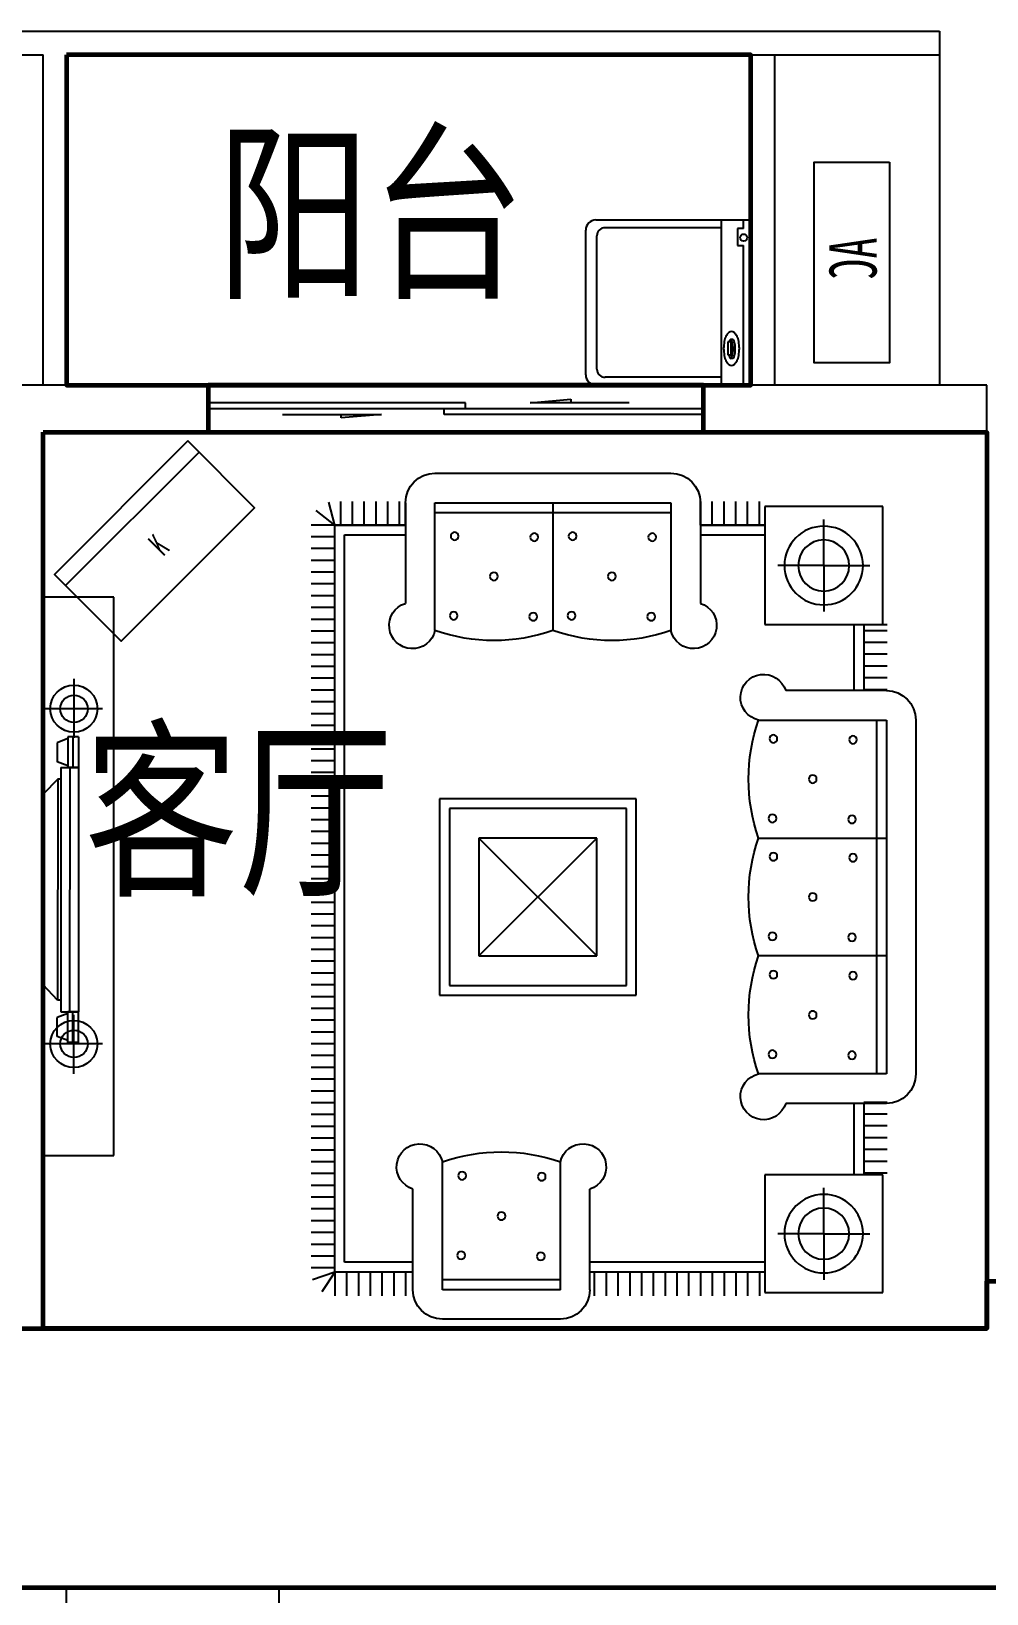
# Model space of a CAD drawing. Extents: x 963421 to 998221, y -625243 to -609443.
# Drawn here: x 967071 to 971121, y -616068 to -609443 of the extents above; entities that cross this region are included whole.
import ezdxf

# ---------------------------------------------------------------- set-up
doc = ezdxf.new("R2010")
doc.units = 0
doc.header["$LTSCALE"] = 1000
doc.header["$MEASUREMENT"] = 0
doc.layers.get('0').update_dxf_attribs({"linetype": 'CONTINUOUS'})
for name, color, linetype in [('Elec(电器)', 33, 'CONTINUOUS'), ('FUR', 8, 'CONTINUOUS'), ('FURN', 8, 'CONTINUOUS'), ('Lvtry(厨卫)', 136, 'CONTINUOUS'), ('WALL', 2, 'CONTINUOUS'), ('WINDOW', 4, 'CONTINUOUS'), ('家具', 8, 'CONTINUOUS')]:
    doc.layers.add(name, color=color, linetype=linetype)
for name, color, linetype, lineweight in [('GT_客厅', 2, 'CONTINUOUS', 60), ('GT_过道', 30, 'CONTINUOUS', 60), ('GT_门', 245, 'CONTINUOUS', 60), ('GT_阳台', 6, 'CONTINUOUS', 60), ('文字标注', 121, 'CONTINUOUS', 0)]:
    doc.layers.add(name, color=color, linetype=linetype, lineweight=lineweight)
doc.styles.add('-黑体', font='simhei.ttf', dxfattribs={"width": 0.8})
doc.styles.add('_ZBHZ', font='simhei.ttf', dxfattribs={"width": 0.8})
doc.styles.add('DIM_FONT', font='ZBTXT.shx', dxfattribs={"width": 0.8})

# ---------------------------------------------------------------- blocks, each defined once
blk = doc.blocks.new('A$C31840BCA')
at = {"layer": 'FUR'}
for p, q in [((300.1, 2366.9), (0.1, 2366.9)), ((0.1, 2366.9), (0.1, 0)), ((300.1, 0), (300.1, 2366.9)), ((131.2, 2020.4), (131.2, 1770.6)), ((252.3, 1893.6), (7.7, 1893.6)), ((105.3, 1767.4), (60.3, 1750.2)), ((60.3, 1750.2), (60.3, 1669)), ((105.3, 1774.6), (105.3, 1644.6)), ((150.3, 1774.5), (105.3, 1774.6)), ((126.7, 1774.6), (126.6, 1644.6)), ((150.3, 1774.5), (150.3, 1644.5)), ((105.3, 1651.7), (60.3, 1669)), ((62.2, 1596), (0.3, 1531.3)), ((62.2, 1596), (61.9, 658.1)), ((75.3, 1596), (62.2, 1596)), ((75.3, 1644.6), (75, 609.6)), ((75.3, 1644.6), (150.3, 1644.5)), ((150.3, 1644.5), (105.3, 1644.6)), ((112.9, 1644.6), (112.6, 609.6)), ((150.3, 1644.5), (150, 609.5)), ((61.9, 658.1), (0, 722.9)), ((105, 602.4), (60, 585.2)), ((75, 658.1), (61.9, 658.1)), ((75, 609.6), (150, 609.5)), ((104.9, 479.6), (105, 609.6)), ((150, 609.5), (105, 609.6)), ((126.2, 479.6), (126.3, 609.6)), ((149.9, 479.5), (150, 609.5)), ((59.9, 504), (60, 585.2)), ((131.2, 346.4), (131.2, 596.2)), ((252.3, 473.2), (7.7, 473.2)), ((104.9, 486.7), (59.9, 504)), ((149.9, 479.5), (104.9, 479.6)), ((0.1, 0), (300.1, 0))]:
    blk.add_line(p, q, dxfattribs=at)
for centre, radius in [((130.5, 1894.3), 99.8), ((131.2, 1893.6), 58), ((130.5, 472.6), 99.8), ((131.2, 473.2), 58)]:
    blk.add_circle(centre, radius, dxfattribs=at)
blk = doc.blocks.new('A$C6CA9292A')
at = {"layer": 'FURN'}
for p, q in [((2038.7, 3587), (1038.7, 3587)), ((140.9, 2945.7), (140.9, 3445.7)), ((140.9, 3445.7), (640.9, 3445.7)), ((640.9, 3445.7), (640.9, 2945.7)), ((663.3, 3367.5), (663.3, 3467.5)), ((713.3, 3367.5), (713.3, 3467.5)), ((763.3, 3367.5), (763.3, 3467.5)), ((813.3, 3367.5), (813.3, 3467.5)), ((863.3, 3367.5), (863.3, 3467.5)), ((913.3, 3367.5), (913.3, 3467.5)), ((913.7, 3462), (913.7, 3035.3)), ((2038.7, 3462), (1038.7, 3462)), ((1038.7, 3462), (1038.7, 2920.3)), ((1538.7, 3462), (1538.7, 2920.3)), ((2038.7, 2920.3), (2038.7, 3462)), ((2163.3, 3367.5), (2163.3, 3467.5)), ((2163.7, 3462), (2163.7, 3035.3)), ((2188.3, 3367.5), (2188.3, 3467.5)), ((2238.3, 3367.5), (2238.3, 3467.5)), ((2288.3, 3367.5), (2288.3, 3467.5)), ((2338.3, 3367.5), (2338.3, 3467.5)), ((2388.3, 3367.5), (2388.3, 3467.5)), ((2438.3, 3367.5), (2438.3, 3467.5)), ((2463.3, 3367.5), (2489.1, 3464.1)), ((390.9, 3195.7), (390.9, 3390.8)), ((2038.7, 3420.3), (1038.7, 3420.3)), ((2463.3, 3367.5), (2542.6, 3428.4)), ((640.9, 3367.5), (913.7, 3367.5)), ((913.7, 3367.5), (640.9, 3367.5)), ((913.7, 3325.8), (640.9, 3325.8)), ((2163.7, 3367.5), (2463.3, 3367.5)), ((2463.3, 3367.5), (2163.7, 3367.5)), ((2421.6, 3325.8), (2163.7, 3325.8)), ((2421.6, 241.4), (2421.6, 3325.8)), ((2463.3, 199.8), (2463.3, 3367.5)), ((2463.3, 3367.5), (2563.3, 3367.5)), ((2463.3, 3317.5), (2563.3, 3317.5)), ((2463.3, 3267.5), (2563.3, 3267.5)), ((390.9, 3195.7), (195.8, 3195.7)), ((390.9, 3195.7), (586, 3195.7)), ((390.9, 3195.7), (390.9, 3000.6)), ((2463.3, 3217.5), (2563.3, 3217.5)), ((2463.3, 3167.5), (2563.3, 3167.5)), ((2463.3, 3117.5), (2563.3, 3117.5)), ((2463.3, 3067.5), (2563.3, 3067.5)), ((2463.3, 3017.5), (2563.3, 3017.5)), ((221.3, 2945.7), (121.3, 2945.7)), ((221.3, 2920.7), (121.3, 2920.7)), ((640.9, 2945.7), (140.9, 2945.7)), ((221.3, 2945.7), (221.3, 2665.1)), ((262.9, 2945.7), (262.9, 2665.1)), ((2463.3, 2967.5), (2563.3, 2967.5)), ((2463.3, 2917.5), (2563.3, 2917.5)), ((221.3, 2870.7), (121.3, 2870.7)), ((2463.3, 2867.5), (2563.3, 2867.5)), ((221.3, 2820.7), (121.3, 2820.7)), ((2463.3, 2817.5), (2563.3, 2817.5)), ((221.3, 2770.7), (121.3, 2770.7)), ((221.3, 2720.7), (121.3, 2720.7)), ((2463.3, 2767.5), (2563.3, 2767.5)), ((2463.3, 2717.5), (2563.3, 2717.5)), ((221.3, 2670.7), (121.3, 2670.7)), ((125, 2665.1), (551.7, 2665.1)), ((2463.3, 2667.5), (2563.3, 2667.5)), ((2463.3, 2617.5), (2563.3, 2617.5)), ((0, 2540.1), (0, 1040.1)), ((666.7, 2540.1), (125, 2540.1)), ((125, 2540.1), (125, 1040.1)), ((166.7, 2540.1), (166.7, 1040.1)), ((2463.3, 2567.5), (2563.3, 2567.5)), ((2463.3, 2517.5), (2563.3, 2517.5)), ((2463.3, 2467.5), (2563.3, 2467.5)), ((2463.3, 2417.5), (2563.3, 2417.5)), ((2463.3, 2367.5), (2563.3, 2367.5)), ((2463.3, 2317.5), (2563.3, 2317.5)), ((2463.3, 2267.5), (2563.3, 2267.5)), ((1185.6, 2206.9), (2018.9, 2206.9)), ((1185.6, 1373.5), (1185.6, 2206.9)), ((2018.9, 2206.9), (2018.9, 1373.5)), ((2463.3, 2217.5), (2563.3, 2217.5)), ((1227.2, 2165.2), (1977.2, 2165.2)), ((1227.2, 1415.2), (1227.2, 2165.2)), ((1977.2, 2165.2), (1977.2, 1415.2)), ((2463.3, 2167.5), (2563.3, 2167.5)), ((2463.3, 2117.5), (2563.3, 2117.5)), ((2463.3, 2067.5), (2563.3, 2067.5)), ((666.7, 2040.1), (125, 2040.1)), ((1352.2, 2040.2), (1852.2, 2040.2)), ((1352.2, 1540.2), (1352.2, 2040.2)), ((1352.2, 2040.2), (1852.2, 1540.2)), ((1352.2, 1540.2), (1852.2, 2040.2)), ((1852.2, 2040.2), (1852.2, 1540.2)), ((2463.3, 2017.5), (2563.3, 2017.5)), ((2463.3, 1967.5), (2563.3, 1967.5)), ((2463.3, 1917.5), (2563.3, 1917.5)), ((2463.3, 1867.5), (2563.3, 1867.5)), ((2463.3, 1817.5), (2563.3, 1817.5)), ((2463.3, 1767.5), (2563.3, 1767.5)), ((2463.3, 1717.5), (2563.3, 1717.5)), ((2463.3, 1667.5), (2563.3, 1667.5)), ((2463.3, 1617.5), (2563.3, 1617.5)), ((125, 1540.1), (666.7, 1540.1)), ((1852.2, 1540.2), (1352.2, 1540.2)), ((2463.3, 1567.5), (2563.3, 1567.5)), ((2463.3, 1517.5), (2563.3, 1517.5)), ((2463.3, 1467.5), (2563.3, 1467.5)), ((1977.2, 1415.2), (1227.2, 1415.2)), ((2463.3, 1417.5), (2563.3, 1417.5)), ((2018.9, 1373.5), (1185.6, 1373.5)), ((2463.3, 1367.5), (2563.3, 1367.5)), ((2463.3, 1317.5), (2563.3, 1317.5)), ((2463.3, 1267.5), (2563.3, 1267.5)), ((2463.3, 1217.5), (2563.3, 1217.5)), ((2463.3, 1167.5), (2563.3, 1167.5)), ((2463.3, 1117.5), (2563.3, 1117.5)), ((2463.3, 1067.5), (2563.3, 1067.5)), ((125, 1040.1), (666.7, 1040.1)), ((2463.3, 1017.5), (2563.3, 1017.5)), ((2463.3, 967.5), (2563.3, 967.5)), ((221.3, 920.7), (121.3, 920.7)), ((221.3, 870.7), (121.3, 870.7)), ((125, 915.1), (551.7, 915.1)), ((221.3, 915.1), (221.3, 612.7)), ((262.9, 915.1), (262.9, 612.7)), ((2463.3, 917.5), (2563.3, 917.5)), ((2463.3, 867.5), (2563.3, 867.5)), ((221.3, 820.7), (121.3, 820.7)), ((2463.3, 817.5), (2563.3, 817.5)), ((221.3, 770.7), (121.3, 770.7)), ((2463.3, 767.5), (2563.3, 767.5)), ((221.3, 720.7), (121.3, 720.7)), ((221.3, 670.7), (121.3, 670.7)), ((1507, 125), (1507, 666.7)), ((2007, 125), (2007, 666.7)), ((2463.3, 717.5), (2563.3, 717.5)), ((2463.3, 667.5), (2563.3, 667.5)), ((221.3, 620.7), (121.3, 620.7)), ((140.9, 112.7), (140.9, 612.7)), ((140.9, 612.7), (640.9, 612.7)), ((640.9, 612.7), (640.9, 112.7)), ((2463.3, 617.5), (2563.3, 617.5)), ((390.9, 362.7), (390.9, 557.7)), ((1382, 125), (1382, 551.7)), ((2132, 125), (2132, 551.7)), ((2463.3, 567.5), (2563.3, 567.5)), ((2463.3, 517.5), (2563.3, 517.5)), ((2463.3, 467.5), (2563.3, 467.5)), ((2463.3, 417.5), (2563.3, 417.5)), ((390.9, 362.7), (195.8, 362.7)), ((390.9, 362.7), (390.9, 167.6)), ((390.9, 362.7), (586, 362.7)), ((2463.3, 367.5), (2563.3, 367.5)), ((2463.3, 317.5), (2563.3, 317.5)), ((2463.3, 267.5), (2563.3, 267.5)), ((640.9, 241.4), (1382, 241.4)), ((640.9, 199.8), (1382, 199.8)), ((663.3, 199.8), (663.3, 99.8)), ((713.3, 199.8), (713.3, 99.8)), ((763.3, 199.8), (763.3, 99.8)), ((813.3, 199.8), (813.3, 99.8)), ((863.3, 199.8), (863.3, 99.8)), ((913.3, 199.8), (913.3, 99.8)), ((963.3, 199.8), (963.3, 99.8)), ((1013.3, 199.8), (1013.3, 99.8)), ((1063.3, 199.8), (1063.3, 99.8)), ((1113.3, 199.8), (1113.3, 99.8)), ((1163.3, 199.8), (1163.3, 99.8)), ((1213.3, 199.8), (1213.3, 99.8)), ((1263.3, 199.8), (1263.3, 99.8)), ((1313.3, 199.8), (1313.3, 99.8)), ((1363.3, 199.8), (1363.3, 99.8)), ((2132, 241.4), (2421.6, 241.4)), ((2132, 199.8), (2463.3, 199.8)), ((2163.3, 199.8), (2163.3, 99.8)), ((2213.3, 199.8), (2213.3, 99.8)), ((2263.3, 199.8), (2263.3, 99.8)), ((2313.3, 199.8), (2313.3, 99.8)), ((2363.3, 199.8), (2363.3, 99.8)), ((2413.3, 199.8), (2413.3, 99.8)), ((2463.3, 217.5), (2563.3, 217.5)), ((2463.3, 199.8), (2518.8, 116.6)), ((2463.3, 199.8), (2557.9, 167.6)), ((2463.3, 199.8), (2463.3, 99.8)), ((1507, 166.7), (2007, 166.7)), ((640.9, 112.7), (140.9, 112.7)), ((1507, 125), (2007, 125)), ((1507, 0), (2007, 0))]:
    blk.add_line(p, q, dxfattribs=at)
for centre, radius in [((390.9, 3195.7), 166.7), ((1117.8, 3316.1), 16.7), ((1455.3, 3320.3), 16.7), ((1617.8, 3316.1), 16.7), ((1955.3, 3320.3), 16.7), ((390.9, 3195.7), 108.3), ((1288.7, 3149.5), 16.7), ((1788.7, 3149.5), 16.7), ((1122, 2978.6), 16.7), ((1459.5, 2982.8), 16.7), ((1622, 2978.6), 16.7), ((1959.5, 2982.8), 16.7), ((266.7, 2456.8), 16.7), ((604.2, 2461), 16.7), ((437.5, 2290.1), 16.7), ((270.8, 2119.3), 16.7), ((608.3, 2123.5), 16.7), ((266.7, 1956.8), 16.7), ((604.2, 1961), 16.7), ((437.5, 1790.1), 16.7), ((270.8, 1619.3), 16.7), ((608.3, 1623.5), 16.7), ((266.7, 1456.8), 16.7), ((604.2, 1461), 16.7), ((437.5, 1290.1), 16.7), ((270.8, 1119.3), 16.7), ((608.3, 1123.5), 16.7), ((1586.2, 604.2), 16.7), ((1923.7, 608.3), 16.7), ((390.9, 362.7), 166.7), ((390.9, 362.7), 108.3), ((1757, 437.5), 16.7), ((1590.3, 266.7), 16.7), ((1927.8, 270.8), 16.7)]:
    blk.add_circle(centre, radius, dxfattribs=at)
for centre, radius, start, end in [((1038.7, 3462), 125, 90, 180), ((2038.7, 3462), 125, 0, 90), ((942.7, 2941.4), 98.2, 107.20504, 347.59336), ((2134.6, 2941.4), 98.2, 192.40664, 72.79496), ((1288.7, 3627.4), 750, 250.52878, 289.47122), ((1788.7, 3627.4), 750, 250.52878, 289.47122), ((645.6, 2636.1), 98.2, 282.40664, 162.79496), ((125, 2540.1), 125, 90, 180), ((-40.4, 2290.1), 750, 340.52878, 19.47122), ((-40.4, 1790.1), 750, 340.52878, 19.47122), ((-40.4, 1290.1), 750, 340.52878, 19.47122), ((125, 1040.1), 125, 180, 270), ((645.6, 944.2), 98.2, 197.20504, 77.59336), ((1411.1, 645.6), 98.2, 12.40664, 252.79496), ((2103, 645.6), 98.2, 287.20504, 167.59336), ((1757, -40.4), 750, 70.52878, 109.47122), ((1507, 125), 125, 180, 270), ((2007, 125), 125, 270, 0)]:
    blk.add_arc(centre, radius, start, end, dxfattribs=at)
at = {"linetype": 'ByBlock', "style": 'DIM_FONT', "width": 0.8, "flags": 9}
for tag in ['XSIZE', 'YSIZE']:
    blk.add_attdef(tag, (2018.9, 1790.2), '', height=0.5, rotation=180, dxfattribs=at)
blk = doc.blocks.new('空调室内机1')
at = {"ltscale": 0.3}
blk.add_line((0, -66.7), (800, -66.7), dxfattribs=at)
blk.add_lwpolyline([(800, 0), (0, 0), (0, -400), (800, -400)], close=True, dxfattribs=at)
at = {"style": '_ZBHZ', "width": 0.65}
blk.add_text('K', height=100, dxfattribs=at).set_placement((377.8, -273.7))
blk = doc.blocks.new('空调室外机2')
at = {"ltscale": 0.5}
blk.add_lwpolyline([(0, 0), (850, 0), (850, 320), (0, 320)], close=True, dxfattribs=at)
at = {"ltscale": 0.5, "style": '_ZBHZ', "width": 0.65}
blk.add_text('AC', height=200, dxfattribs=at).set_placement((319.3, 54.6))
blk = doc.blocks.new('洗衣机1')
at = {"layer": '家具'}
for p, q in [((400.6, 0), (-299.4, 0)), ((-299.4, -656.6), (-299.4, 0)), ((400.6, 0), (400.6, -656.6)), ((-262.4, -31.1), (-299.4, -31.1)), ((-262.4, -30.4), (-262.4, -56.9)), ((-262.4, -56.9), (-190.3, -56.9)), ((-190.3, -56.9), (-190.3, -30.4)), ((400.6, -31.1), (-190.3, -31.1)), ((-299.4, -125.5), (400.6, -125.5)), ((-266.6, -125.2), (-266.6, -617.7)), ((208, -75.4), (208.1, -85.5)), ((217.1, -83.6), (217.1, -98)), ((273.2, -83.6), (217.1, -83.6)), ((217.1, -98), (273.2, -98)), ((273.2, -98), (273.2, -83.6)), ((287.6, -76.4), (287.6, -85.5)), ((367.9, -125.2), (367.9, -617.7)), ((333.2, -652.4), (-231.9, -652.4)), ((357.2, -700), (-256, -700))]:
    blk.add_line(p, q, dxfattribs=at)
for points in [[(173.5, -81.9, 0.185158), (177.8, -93, 0.102042), (194.7, -105.5, 0.060862), (216.4, -112.4, 0.047173), (245.7, -115.2, 0.047173), (275, -112.4, 0.060862), (296.7, -105.5, 0.102042), (313.6, -93, 0.185158), (317.8, -81.9, 0.185158), (313.6, -70.9, 0.102042), (296.7, -58.4, 0.060862), (275, -51.5, 0.047173), (245.7, -48.7, 0.047173), (216.4, -51.5, 0.060862), (194.7, -58.4, 0.102042), (177.8, -70.9, 0.185158), (173.5, -81.9, 0.185158)], [(287.6, -76.4, 0.259034), (286, -73.4, 0.076276), (276, -69.1, 0.036515), (264.2, -67, 0.026615), (247.8, -66.1, 0.026615), (231.5, -67, 0.036515), (219.7, -69.1, 0.076276), (209.7, -73.4, 0.259034), (208.1, -76.4, 0.078462), (208.3, -77.5, 0.056762)], [(287.6, -85.5, 0.259034), (286, -82.5, 0.076276), (276, -78.3, 0.036515), (264.2, -76.1, 0.026615), (247.8, -75.3, 0.026615), (231.5, -76.1, 0.036515), (219.7, -78.3, 0.076276), (209.7, -82.5, 0.259034), (208.1, -85.5, 0.259034), (209.7, -88.5, 0.056762), (217.1, -92, 0.036515)], [(273.2, -93.4, 0.008736), (276, -92.8, 0.076276), (286, -88.5, 0.259034), (287.6, -85.5, 0.259034)]]:
    blk.add_lwpolyline(points, format="xyb", dxfattribs=at)
blk.add_circle((-224.5, -30.4), 15.2, dxfattribs=at)
for centre, radius, start, end in [((-256, -656.6), 43.4, 180, 270), ((-231.9, -617.7), 34.7, 180, 270), ((333.2, -617.7), 34.7, 270, 0), ((357.2, -656.6), 43.4, 270, 0)]:
    blk.add_arc(centre, radius, start, end, dxfattribs=at)
blk = doc.blocks.new('$DorLib2D$00000131')
at = {"color": 0, "linetype": 'Continuous'}
for p, q in [((0.15, 0.125), (0.2319, 0.1973)), ((0.2319, 0.1973), (0.2319, 0.125)), ((-0.5, 0.125), (-0.5, 0)), ((0.0192, 0.125), (-0.5, 0.125)), ((0.0192, 0), (0.0192, 0.125)), ((0.35, 0.125), (0.15, 0.125)), ((-0.5, 0), (0.0192, 0)), ((-0.024, 0), (0.5, 0)), ((-0.024, -0.125), (-0.024, 0)), ((0.5, 0), (0.5, -0.125)), ((-0.35, -0.125), (-0.15, -0.125)), ((-0.2319, -0.1973), (-0.2319, -0.125)), ((-0.15, -0.125), (-0.2319, -0.1973)), ((0.5, -0.125), (-0.024, -0.125))]:
    blk.add_line(p, q, dxfattribs=at)

msp = doc.modelspace()

# ---------------------------------------------------------------- linework, layer by layer
at = {"layer": 'GT_客厅'}
msp.add_lwpolyline([(967121, -611143.1), (971121, -611143.1), (971121, -614943.1), (967121, -614943.1), (967121, -611143.1)], dxfattribs=at)
at = {"layer": 'GT_过道'}
msp.add_lwpolyline([(974821, -614743.1), (974821, -616043.1), (965921, -616043.1), (965921, -614443.1), (967021, -614443.1), (967021, -614943.1), (971121, -614943.1), (971121, -614743.1), (974821, -614743.1)], dxfattribs=at)
at = {"layer": 'GT_门'}
msp.add_lwpolyline([(967821, -610943.1), (967821, -611143.1), (969921, -611143.1), (969921, -610943.1), (967821, -610943.1)], dxfattribs=at)
at = {"layer": 'GT_阳台'}
msp.add_lwpolyline([(967221, -609543.1), (967221, -610943.1), (970121, -610943.1), (970121, -609543.1), (967221, -609543.1)], dxfattribs=at)
at = {"layer": 'WALL'}
for p, q in [((967121, -610943.1), (966471, -610943.1)), ((967821, -610943.1), (967121, -610943.1)), ((967821, -611143.1), (967821, -610943.1)), ((971121, -610943.1), (969921, -610943.1)), ((969921, -610943.1), (969921, -611143.1)), ((971121, -611143.1), (971121, -610943.1)), ((967121, -614343.1), (967121, -611143.1)), ((967121, -611143.1), (967821, -611143.1)), ((969921, -611143.1), (971121, -611143.1)), ((967121, -614943.1), (967121, -614343.1)), ((967021, -614943.1), (967121, -614943.1)), ((967121, -616043.1), (966921, -616043.1)), ((967221, -616043.1), (967121, -616043.1)), ((967221, -616143.1), (967221, -616043.1)), ((970121, -616043.1), (968121, -616043.1)), ((968121, -616043.1), (968121, -616143.1)), ((970121, -616043.1), (974821, -616043.1))]:
    msp.add_line(p, q, dxfattribs=at)
at = {"layer": 'WINDOW'}
for p, q in [((966521, -609443.1), (970921, -609443.1)), ((970921, -609443.1), (970921, -610943.1)), ((966521, -609543.1), (967121, -609543.1)), ((967121, -610943.1), (967121, -609543.1)), ((967221, -609543.1), (970921, -609543.1)), ((967221, -610943.1), (967221, -609543.1)), ((970121, -609543.1), (970121, -610943.1)), ((970221, -609543.1), (970221, -610943.1))]:
    msp.add_line(p, q, dxfattribs=at)

# ---------------------------------------------------------------- block references
msp.add_blockref('A$C31840BCA', (967120.9, -614209.7))
at = {"layer": 'Elec(电器)', "xscale": -1, "rotation": 90}
msp.add_blockref('空调室外机2', (970708.9, -609998.6, 0), dxfattribs=at)
at = {"layer": 'Elec(电器)', "extrusion": (0, 0, -1), "xscale": -1, "zscale": -1, "rotation": 315.0000000004099}
msp.add_blockref('空调室内机1', (-967169.2, -611746.1), dxfattribs=at)
at = {"layer": 'FURN', "xscale": -1}
msp.add_blockref('A$C6CA9292A', (970820.8, -614904.1), dxfattribs=at)
at = {"layer": 'Lvtry(厨卫)', "rotation": 270}
msp.add_blockref('洗衣机1', (970121, -610542.5), dxfattribs=at)
at = {"layer": 'WINDOW', "xscale": -2100, "yscale": -200, "zscale": -2100, "rotation": 180.0000000001167}
msp.add_blockref('$DorLib2D$00000131', (968871, -611043.1), dxfattribs=at)

# ---------------------------------------------------------------- texts
at = {"layer": '文字标注', "style": '-黑体', "width": 0.8}
msp.add_text('阳台', height=600, rotation=360, dxfattribs=at).set_placement((967856.1, -610514.4))
msp.add_text('客厅', height=600, dxfattribs=at).set_placement((967294.9, -613047.1))

doc.saveas('drawing.dxf')
